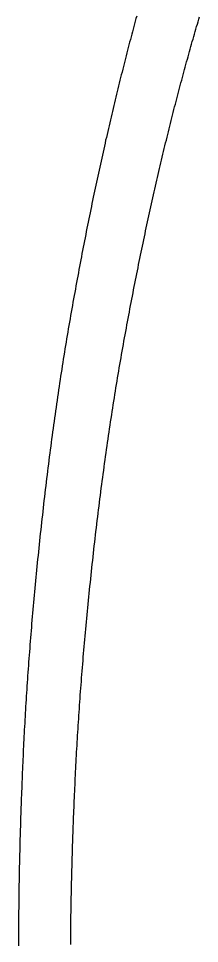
# Model space of a CAD drawing. Extents: x -120222 to -41942, y -19134 to 30932.
# Drawn here: x -81598.52 to -81596.56, y 10338.81 to 10348.81 of the extents above; entities that cross this region are included whole.
import ezdxf

# ---------------------------------------------------------------- set-up
doc = ezdxf.new("R2010")
doc.units = 0
doc.header["$LTSCALE"] = 150
doc.header["$MEASUREMENT"] = 0
doc.layers.get('0').update_dxf_attribs({"linetype": 'CONTINUOUS'})
doc.layers.add('____-568', color=7, linetype='CONTINUOUS')

# ---------------------------------------------------------------- blocks, each defined once
blk = doc.blocks.new('____-172')
at = {"color": 1, "linetype": 'Continuous', "flags": 128}
for points in [[(-88032.3424, 5800.1349), (-88032.35, 5800.107), (-88032.3576, 5800.079), (-88032.3652, 5800.0509), (-88032.3728, 5800.0227), (-88032.3804, 5799.9944), (-88032.388, 5799.9661), (-88032.3956, 5799.9376), (-88032.4032, 5799.9091), (-88032.4107, 5799.8805), (-88032.4183, 5799.8517), (-88032.4259, 5799.8229), (-88032.4334, 5799.7941), (-88032.4409, 5799.7651), (-88032.4485, 5799.736), (-88032.456, 5799.7068), (-88032.4635, 5799.6776), (-88032.471, 5799.6483), (-88032.4785, 5799.6188), (-88032.486, 5799.5893), (-88032.4935, 5799.5597), (-88032.501, 5799.53), (-88032.5085, 5799.5002), (-88032.5159, 5799.4704), (-88032.5234, 5799.4404), (-88032.5308, 5799.4104), (-88032.5383, 5799.3802), (-88032.5457, 5799.35), (-88032.5531, 5799.3197), (-88032.5605, 5799.2893), (-88032.568, 5799.2588), (-88032.5754, 5799.2282), (-88032.5828, 5799.1975), (-88032.5901, 5799.1668), (-88032.5975, 5799.1359), (-88032.6049, 5799.105), (-88032.6122, 5799.074), (-88032.6196, 5799.0429), (-88032.6269, 5799.0118), (-88032.6342, 5798.9806), (-88032.6415, 5798.9493), (-88032.6487, 5798.9179), (-88032.656, 5798.8865), (-88032.6632, 5798.8549), (-88032.6704, 5798.8233), (-88032.6777, 5798.7917), (-88032.6848, 5798.7599), (-88032.692, 5798.7281), (-88032.6992, 5798.6962), (-88032.7063, 5798.6643), (-88032.7135, 5798.6322), (-88032.7206, 5798.6001), (-88032.7277, 5798.5679), (-88032.7348, 5798.5356), (-88032.7418, 5798.5033), (-88032.7489, 5798.4709), (-88032.7559, 5798.4384), (-88032.7629, 5798.4058), (-88032.77, 5798.3732), (-88032.7769, 5798.3405), (-88032.7839, 5798.3077), (-88032.7909, 5798.2748), (-88032.7978, 5798.2419), (-88032.8048, 5798.2089), (-88032.8117, 5798.1758), (-88032.8186, 5798.1426), (-88032.8255, 5798.1094), (-88032.8323, 5798.0761), (-88032.8392, 5798.0427), (-88032.846, 5798.0092), (-88032.8528, 5797.9757), (-88032.8597, 5797.9421), (-88032.8665, 5797.9084), (-88032.8732, 5797.8746), (-88032.88, 5797.8408), (-88032.8867, 5797.8068), (-88032.8935, 5797.7729), (-88032.9002, 5797.7388), (-88032.9069, 5797.7047), (-88032.9136, 5797.6704), (-88032.9202, 5797.6362), (-88032.9269, 5797.6018), (-88032.9335, 5797.5674), (-88032.9402, 5797.5329), (-88032.9468, 5797.4983), (-88032.9534, 5797.4636), (-88032.9599, 5797.4289), (-88032.9665, 5797.3941), (-88032.973, 5797.3592), (-88032.9796, 5797.3242), (-88032.9861, 5797.2892), (-88032.9926, 5797.2541), (-88032.9991, 5797.2189), (-88033.0055, 5797.1836), (-88033.012, 5797.1483), (-88033.0184, 5797.1129), (-88033.0249, 5797.0774), (-88033.0313, 5797.0418), (-88033.0377, 5797.0062), (-88033.044, 5796.9705), (-88033.0503, 5796.9347), (-88033.0566, 5796.8989), (-88033.0629, 5796.863), (-88033.0691, 5796.827), (-88033.0753, 5796.791), (-88033.0815, 5796.7548), (-88033.0876, 5796.7187), (-88033.0937, 5796.6824), (-88033.0998, 5796.6461), (-88033.1058, 5796.6097), (-88033.1118, 5796.5732), (-88033.1178, 5796.5367), (-88033.1237, 5796.5001), (-88033.1296, 5796.4634), (-88033.1355, 5796.4267), (-88033.1413, 5796.3899), (-88033.1471, 5796.353), (-88033.1529, 5796.316), (-88033.1587, 5796.279), (-88033.1644, 5796.2419), (-88033.1701, 5796.2048), (-88033.1757, 5796.1675), (-88033.1813, 5796.1302), (-88033.1869, 5796.0929), (-88033.1925, 5796.0554), (-88033.198, 5796.0179), (-88033.2035, 5795.9803), (-88033.2089, 5795.9427), (-88033.2144, 5795.905), (-88033.2198, 5795.8672), (-88033.2251, 5795.8293), (-88033.2305, 5795.7914), (-88033.2358, 5795.7534), (-88033.241, 5795.7154), (-88033.2463, 5795.6772), (-88033.2515, 5795.639), (-88033.2566, 5795.6008), (-88033.2618, 5795.5624), (-88033.2669, 5795.524), (-88033.272, 5795.4855), (-88033.277, 5795.447), (-88033.282, 5795.4084), (-88033.287, 5795.3697), (-88033.2919, 5795.3309), (-88033.2969, 5795.2921), (-88033.3017, 5795.2532), (-88033.3066, 5795.2142), (-88033.3114, 5795.1752), (-88033.3162, 5795.1361), (-88033.321, 5795.0969), (-88033.3257, 5795.0577), (-88033.3304, 5795.0184), (-88033.335, 5794.979), (-88033.3397, 5794.9395), (-88033.3443, 5794.9), (-88033.3488, 5794.8604), (-88033.3534, 5794.8208), (-88033.3579, 5794.781), (-88033.3623, 5794.7413), (-88033.3668, 5794.7014), (-88033.3712, 5794.6614), (-88033.3755, 5794.6214), (-88033.3799, 5794.5814), (-88033.3842, 5794.5415), (-88033.3884, 5794.5016), (-88033.3926, 5794.4619), (-88033.3968, 5794.4221), (-88033.4009, 5794.3825), (-88033.405, 5794.3429), (-88033.409, 5794.3034), (-88033.413, 5794.264), (-88033.417, 5794.2246), (-88033.4209, 5794.1853), (-88033.4248, 5794.1461), (-88033.4286, 5794.107), (-88033.4324, 5794.0679), (-88033.4361, 5794.0289), (-88033.4398, 5793.99), (-88033.4435, 5793.9511), (-88033.4471, 5793.9123), (-88033.4507, 5793.8736), (-88033.4542, 5793.835), (-88033.4577, 5793.7964), (-88033.4612, 5793.7579), (-88033.4646, 5793.7195), (-88033.4679, 5793.6812), (-88033.4713, 5793.6429), (-88033.4745, 5793.6047), (-88033.4778, 5793.5665), (-88033.481, 5793.5285), (-88033.4841, 5793.4905), (-88033.4872, 5793.4526), (-88033.4903, 5793.4147), (-88033.4933, 5793.3769), (-88033.4963, 5793.3392), (-88033.4992, 5793.3016), (-88033.5021, 5793.264), (-88033.505, 5793.2266), (-88033.5078, 5793.1891), (-88033.5106, 5793.1518), (-88033.5133, 5793.1145), (-88033.516, 5793.0773), (-88033.5186, 5793.0402), (-88033.5212, 5793.0031), (-88033.5238, 5792.9661), (-88033.5263, 5792.9292), (-88033.5288, 5792.8924), (-88033.5312, 5792.8556), (-88033.5336, 5792.8189), (-88033.536, 5792.7823), (-88033.5383, 5792.7457), (-88033.5405, 5792.7093), (-88033.5428, 5792.6729), (-88033.545, 5792.6365), (-88033.5471, 5792.6003), (-88033.5492, 5792.5641), (-88033.5512, 5792.5279), (-88033.5532, 5792.4919), (-88033.5552, 5792.4559), (-88033.5571, 5792.42), (-88033.559, 5792.3842), (-88033.5609, 5792.3484), (-88033.5627, 5792.3127), (-88033.5644, 5792.2771), (-88033.5661, 5792.2415), (-88033.5678, 5792.2061), (-88033.5695, 5792.1707), (-88033.5711, 5792.1353), (-88033.5727, 5792.1001), (-88033.5742, 5792.0649), (-88033.5757, 5792.0298), (-88033.5773, 5791.9947), (-88033.5787, 5791.9597), (-88033.5802, 5791.9248), (-88033.5816, 5791.89), (-88033.583, 5791.8552), (-88033.5844, 5791.8205), (-88033.5857, 5791.7859), (-88033.5871, 5791.7513), (-88033.5884, 5791.7169), (-88033.5896, 5791.6824), (-88033.5909, 5791.6481), (-88033.5921, 5791.6138), (-88033.5933, 5791.5796), (-88033.5945, 5791.5455), (-88033.5956, 5791.5114), (-88033.5967, 5791.4775), (-88033.5978, 5791.4435), (-88033.5989, 5791.4097), (-88033.5999, 5791.3759), (-88033.6009, 5791.3422), (-88033.6019, 5791.3086), (-88033.6029, 5791.275), (-88033.6038, 5791.2415), (-88033.6047, 5791.2081), (-88033.6056, 5791.1747), (-88033.6064, 5791.1415), (-88033.6073, 5791.1083), (-88033.6081, 5791.0751), (-88033.6089, 5791.042), (-88033.6096, 5791.0091), (-88033.6103, 5790.9761), (-88033.611, 5790.9433), (-88033.6117, 5790.9105), (-88033.6123, 5790.8778), (-88033.613, 5790.8451), (-88033.6135, 5790.8126), (-88033.6141, 5790.7801), (-88033.6147, 5790.7476), (-88033.6152, 5790.7153), (-88033.6157, 5790.683), (-88033.6161, 5790.6508), (-88033.6166, 5790.6186), (-88033.617, 5790.5865), (-88033.6173, 5790.5545), (-88033.6177, 5790.5226), (-88033.618, 5790.4907), (-88033.6183, 5790.4589), (-88033.6186, 5790.4272), (-88033.6189, 5790.3956), (-88033.6191, 5790.364), (-88033.6193, 5790.3325), (-88033.6195, 5790.301), (-88033.6196, 5790.2696), (-88033.6197, 5790.2384), (-88033.6198, 5790.2071), (-88033.6199, 5790.176), (-88033.62, 5790.1449), (-88033.62, 5790.1139), (-88033.62, 5790.0829)], [(-88033.056, 5790.0997), (-88033.0558, 5790.1311), (-88033.0556, 5790.1625), (-88033.0553, 5790.194), (-88033.055, 5790.2256), (-88033.0546, 5790.2573), (-88033.0543, 5790.289), (-88033.0539, 5790.3208), (-88033.0535, 5790.3527), (-88033.0531, 5790.3846), (-88033.0526, 5790.4167), (-88033.0521, 5790.4487), (-88033.0516, 5790.4809), (-88033.051, 5790.5131), (-88033.0505, 5790.5454), (-88033.0499, 5790.5778), (-88033.0492, 5790.6102), (-88033.0486, 5790.6427), (-88033.0479, 5790.6753), (-88033.0472, 5790.7079), (-88033.0465, 5790.7407), (-88033.0457, 5790.7734), (-88033.0449, 5790.8063), (-88033.0441, 5790.8392), (-88033.0433, 5790.8722), (-88033.0424, 5790.9053), (-88033.0415, 5790.9384), (-88033.0406, 5790.9716), (-88033.0397, 5791.0049), (-88033.0387, 5791.0383), (-88033.0377, 5791.0717), (-88033.0367, 5791.1052), (-88033.0356, 5791.1387), (-88033.0345, 5791.1723), (-88033.0334, 5791.206), (-88033.0323, 5791.2398), (-88033.0312, 5791.2736), (-88033.03, 5791.3075), (-88033.0288, 5791.3415), (-88033.0275, 5791.3756), (-88033.0263, 5791.4097), (-88033.025, 5791.4439), (-88033.0237, 5791.4781), (-88033.0223, 5791.5125), (-88033.021, 5791.5468), (-88033.0196, 5791.5813), (-88033.0181, 5791.6159), (-88033.0167, 5791.6505), (-88033.0152, 5791.6851), (-88033.0137, 5791.7199), (-88033.0122, 5791.7547), (-88033.0106, 5791.7896), (-88033.0091, 5791.8245), (-88033.0075, 5791.8596), (-88033.0058, 5791.8947), (-88033.0042, 5791.9298), (-88033.0025, 5791.9651), (-88033.0007, 5792.0004), (-88032.9989, 5792.0358), (-88032.9971, 5792.0712), (-88032.9953, 5792.1067), (-88032.9933, 5792.1423), (-88032.9914, 5792.178), (-88032.9894, 5792.2137), (-88032.9874, 5792.2495), (-88032.9853, 5792.2854), (-88032.9832, 5792.3213), (-88032.981, 5792.3574), (-88032.9788, 5792.3934), (-88032.9765, 5792.4296), (-88032.9742, 5792.4658), (-88032.9719, 5792.5021), (-88032.9695, 5792.5385), (-88032.9671, 5792.5749), (-88032.9646, 5792.6114), (-88032.9621, 5792.648), (-88032.9596, 5792.6847), (-88032.957, 5792.7214), (-88032.9543, 5792.7582), (-88032.9517, 5792.795), (-88032.9489, 5792.832), (-88032.9462, 5792.869), (-88032.9434, 5792.9061), (-88032.9405, 5792.9432), (-88032.9376, 5792.9804), (-88032.9347, 5793.0177), (-88032.9317, 5793.0551), (-88032.9287, 5793.0925), (-88032.9256, 5793.13), (-88032.9225, 5793.1676), (-88032.9193, 5793.2052), (-88032.9161, 5793.2429), (-88032.9129, 5793.2807), (-88032.9096, 5793.3185), (-88032.9063, 5793.3565), (-88032.9029, 5793.3945), (-88032.8995, 5793.4325), (-88032.8961, 5793.4707), (-88032.8926, 5793.5089), (-88032.889, 5793.5471), (-88032.8855, 5793.5855), (-88032.8818, 5793.6239), (-88032.8782, 5793.6624), (-88032.8745, 5793.701), (-88032.8707, 5793.7396), (-88032.8669, 5793.7783), (-88032.8631, 5793.8171), (-88032.8592, 5793.8559), (-88032.8553, 5793.8948), (-88032.8513, 5793.9338), (-88032.8473, 5793.9728), (-88032.8432, 5794.012), (-88032.8391, 5794.0512), (-88032.835, 5794.0904), (-88032.8308, 5794.1298), (-88032.8266, 5794.1692), (-88032.8223, 5794.2087), (-88032.818, 5794.2482), (-88032.8137, 5794.2878), (-88032.8093, 5794.3275), (-88032.8048, 5794.3672), (-88032.8004, 5794.4068), (-88032.7959, 5794.4464), (-88032.7913, 5794.4858), (-88032.7868, 5794.5253), (-88032.7822, 5794.5646), (-88032.7775, 5794.6039), (-88032.7729, 5794.6431), (-88032.7682, 5794.6822), (-88032.7635, 5794.7212), (-88032.7587, 5794.7602), (-88032.7539, 5794.7991), (-88032.7491, 5794.838), (-88032.7443, 5794.8767), (-88032.7394, 5794.9155), (-88032.7345, 5794.9541), (-88032.7295, 5794.9926), (-88032.7245, 5795.0311), (-88032.7195, 5795.0696), (-88032.7145, 5795.1079), (-88032.7094, 5795.1462), (-88032.7043, 5795.1844), (-88032.6991, 5795.2225), (-88032.694, 5795.2606), (-88032.6887, 5795.2986), (-88032.6835, 5795.3365), (-88032.6782, 5795.3744), (-88032.6729, 5795.4122), (-88032.6676, 5795.4499), (-88032.6622, 5795.4875), (-88032.6568, 5795.5251), (-88032.6514, 5795.5626), (-88032.6459, 5795.6), (-88032.6404, 5795.6374), (-88032.6349, 5795.6747), (-88032.6293, 5795.7119), (-88032.6237, 5795.7491), (-88032.6181, 5795.7861), (-88032.6125, 5795.8231), (-88032.6068, 5795.8601), (-88032.601, 5795.8969), (-88032.5953, 5795.9337), (-88032.5895, 5795.9705), (-88032.5837, 5796.0071), (-88032.5778, 5796.0437), (-88032.5719, 5796.0802), (-88032.566, 5796.1167), (-88032.5601, 5796.1531), (-88032.5541, 5796.1894), (-88032.5481, 5796.2256), (-88032.542, 5796.2618), (-88032.536, 5796.2978), (-88032.5299, 5796.3339), (-88032.5237, 5796.3698), (-88032.5175, 5796.4057), (-88032.5113, 5796.4415), (-88032.5051, 5796.4772), (-88032.4988, 5796.5129), (-88032.4925, 5796.5485), (-88032.4862, 5796.584), (-88032.4798, 5796.6195), (-88032.4734, 5796.6549), (-88032.467, 5796.6902), (-88032.4605, 5796.7254), (-88032.454, 5796.7606), (-88032.4475, 5796.7957), (-88032.441, 5796.8307), (-88032.4345, 5796.8657), (-88032.4279, 5796.9006), (-88032.4214, 5796.9354), (-88032.4148, 5796.9701), (-88032.4082, 5797.0047), (-88032.4016, 5797.0393), (-88032.3949, 5797.0738), (-88032.3883, 5797.1082), (-88032.3816, 5797.1425), (-88032.375, 5797.1768), (-88032.3683, 5797.211), (-88032.3616, 5797.2451), (-88032.3549, 5797.2792), (-88032.3481, 5797.3131), (-88032.3414, 5797.347), (-88032.3346, 5797.3808), (-88032.3278, 5797.4146), (-88032.321, 5797.4482), (-88032.3142, 5797.4818), (-88032.3074, 5797.5153), (-88032.3006, 5797.5488), (-88032.2937, 5797.5821), (-88032.2868, 5797.6154), (-88032.2799, 5797.6486), (-88032.273, 5797.6817), (-88032.2661, 5797.7148), (-88032.2592, 5797.7478), (-88032.2522, 5797.7807), (-88032.2453, 5797.8135), (-88032.2383, 5797.8463), (-88032.2313, 5797.879), (-88032.2243, 5797.9116), (-88032.2172, 5797.9441), (-88032.2102, 5797.9766), (-88032.2031, 5798.0089), (-88032.1961, 5798.0412), (-88032.189, 5798.0735), (-88032.1819, 5798.1056), (-88032.1748, 5798.1377), (-88032.1676, 5798.1697), (-88032.1605, 5798.2016), (-88032.1533, 5798.2335), (-88032.1461, 5798.2652), (-88032.1389, 5798.2969), (-88032.1317, 5798.3286), (-88032.1245, 5798.3601), (-88032.1172, 5798.3916), (-88032.11, 5798.423), (-88032.1027, 5798.4543), (-88032.0954, 5798.4856), (-88032.0881, 5798.5167), (-88032.0808, 5798.5478), (-88032.0735, 5798.5788), (-88032.0661, 5798.6098), (-88032.0588, 5798.6406), (-88032.0514, 5798.6714), (-88032.044, 5798.7022), (-88032.0366, 5798.7328), (-88032.0291, 5798.7634), (-88032.0217, 5798.7939), (-88032.0142, 5798.8243), (-88032.0068, 5798.8546), (-88031.9993, 5798.8849), (-88031.9918, 5798.915), (-88031.9843, 5798.9451), (-88031.9768, 5798.975), (-88031.9693, 5799.0049), (-88031.9618, 5799.0347), (-88031.9543, 5799.0644), (-88031.9468, 5799.094), (-88031.9392, 5799.1236), (-88031.9317, 5799.153), (-88031.9241, 5799.1823), (-88031.9166, 5799.2116), (-88031.909, 5799.2408), (-88031.9014, 5799.2698), (-88031.8939, 5799.2988), (-88031.8863, 5799.3277), (-88031.8787, 5799.3565), (-88031.8711, 5799.3852), (-88031.8635, 5799.4138), (-88031.8559, 5799.4424), (-88031.8482, 5799.4708), (-88031.8406, 5799.4992), (-88031.833, 5799.5274), (-88031.8253, 5799.5556), (-88031.8177, 5799.5837), (-88031.81, 5799.6117), (-88031.8024, 5799.6396), (-88031.7947, 5799.6674), (-88031.787, 5799.6951), (-88031.7793, 5799.7228), (-88031.7717, 5799.7503), (-88031.764, 5799.7778), (-88031.7562, 5799.8051), (-88031.7485, 5799.8324), (-88031.7408, 5799.8596), (-88031.7331, 5799.8867), (-88031.7253, 5799.9137), (-88031.7176, 5799.9406), (-88031.7099, 5799.9674), (-88031.7021, 5799.9942), (-88031.6943, 5800.0208), (-88031.6866, 5800.0474), (-88031.6788, 5800.0738), (-88031.671, 5800.1002), (-88031.6632, 5800.1265)]]:
    blk.add_lwpolyline(points, dxfattribs=at)
blk = doc.blocks.new('____-186')
at = {"color": 1}
blk.add_blockref('____-172', (0, 0), dxfattribs=at)

msp = doc.modelspace()

# ---------------------------------------------------------------- block references
at = {"layer": '____-568', "color": 0}
msp.add_blockref('____-186', (6435.10495, 4548.69799), dxfattribs=at)

doc.saveas('drawing.dxf')
